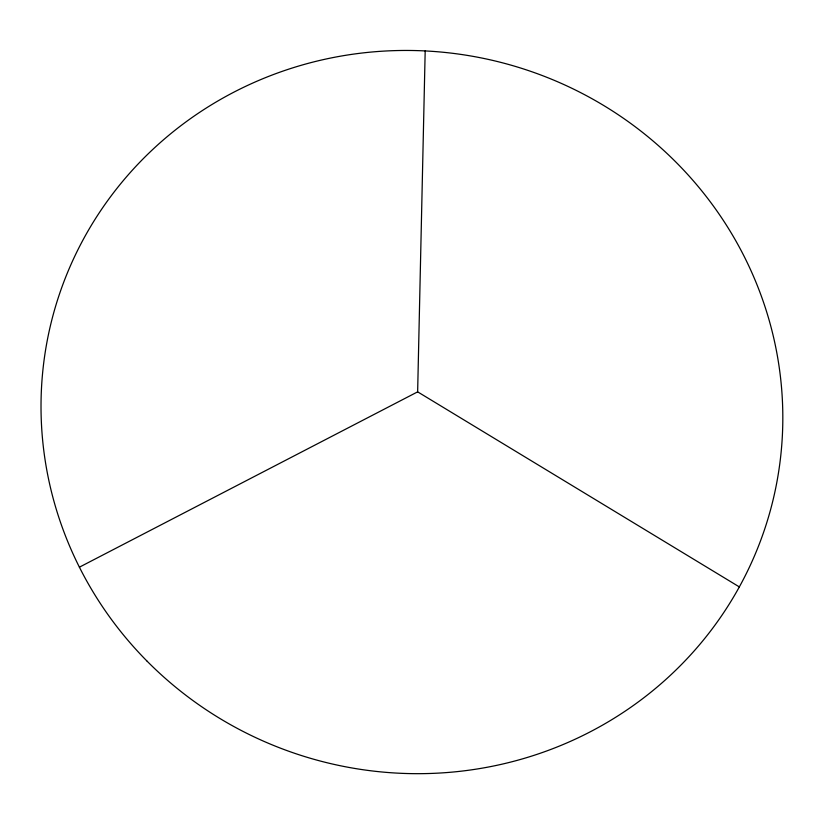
<?xml version="1.0" encoding="UTF-8"?>
<svg xmlns="http://www.w3.org/2000/svg" width="824" height="824" viewBox="0 0 824 824"><rect width="100%" height="100%" fill="white"/><g stroke="black" fill="none" stroke-linecap="round" stroke-linejoin="round"><path stroke-width="1.24" d="M739.334 586.915L417.644 391.853L425.184 50.934M79.403 567.18L417.644 391.853M146.703 660.786A371.696 360.788 15.8 0 0 769.07 515.031A371.696 360.788 15.8 0 0 319.99 60.379A371.696 360.788 15.8 0 0 146.703 660.786"/></g></svg>
